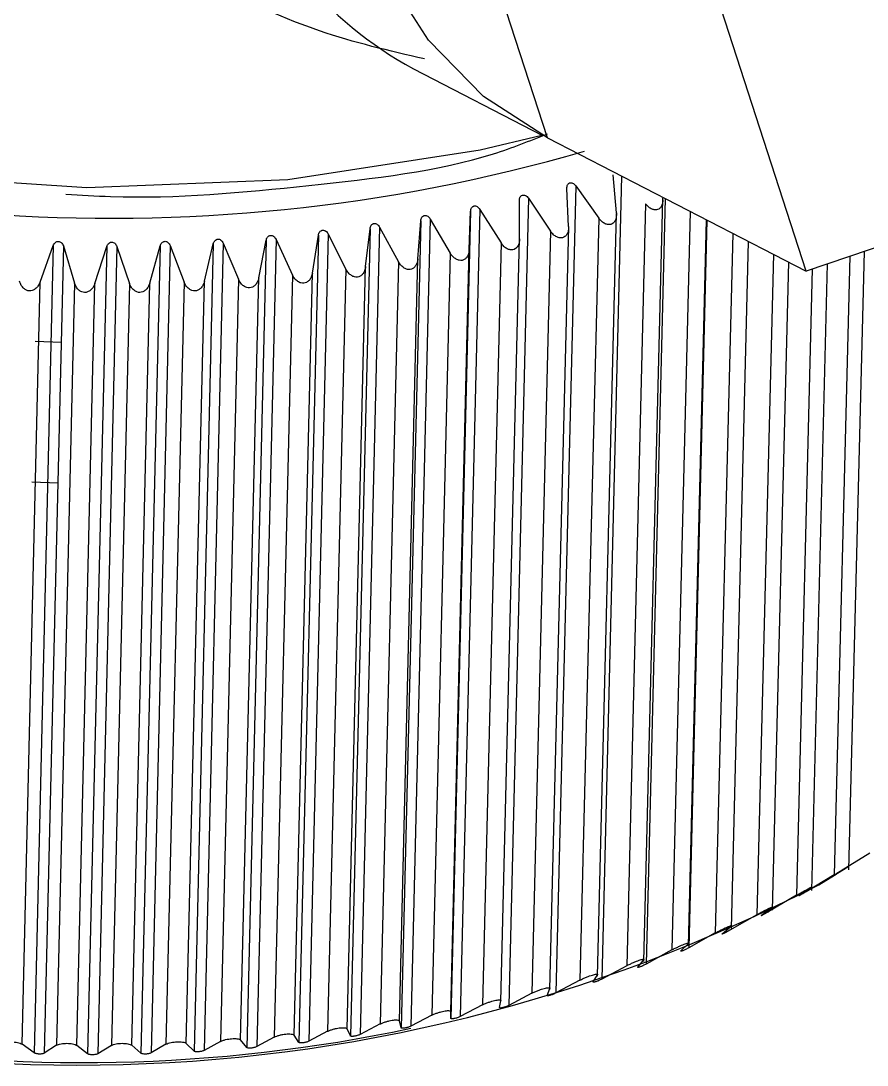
# Model space of a CAD drawing. Header units: millimetres. Extents: x 0 to 279, y 0 to 216.
# Drawn here: x 104.191 to 105.868, y 53.559 to 55.628 of the extents above; entities that cross this region are included whole.
import ezdxf

# ---------------------------------------------------------------- set-up
doc = ezdxf.new("R2010")
doc.units = ezdxf.units.MM

msp = doc.modelspace()

# ---------------------------------------------------------------- linework, layer by layer
at = {"color": 7, "linetype": 'Continuous', "lineweight": 25}
for p, q in [((105.2343, 55.3961), (104.7981, 56.7411)), ((105.7471, 55.132), (105.3117, 56.4773)), ((107.0927, 55.5908), (105.7471, 55.132)), ((104.9688, 55.5328), (105.2249, 55.4009)), ((105.2343, 55.3961), (105.7471, 55.132)), ((105.371, 55.2473), (105.3646, 55.3228)), ((105.2905, 55.301), (105.2512, 53.7024)), ((105.2764, 55.2205), (105.2731, 55.2961)), ((105.2905, 55.301), (105.3361, 55.237)), ((105.1968, 55.2764), (105.1576, 53.6777)), ((105.1792, 55.1964), (105.1789, 55.272)), ((105.1968, 55.2764), (105.2406, 55.2112)), ((105.4255, 53.7644), (105.4629, 55.2755)), ((105.0822, 55.2506), (105.0432, 53.6519)), ((105.1007, 55.2545), (105.0616, 53.6558)), ((105.0796, 55.175), (105.0822, 55.2506)), ((105.1007, 55.2545), (105.1424, 55.1881)), ((105.3339, 53.7354), (105.3712, 55.2466)), ((105.4288, 55.2655), (105.3915, 53.7564)), ((104.9835, 55.232), (104.9446, 53.6333)), ((105.0023, 55.2353), (104.9634, 53.6366)), ((104.9777, 55.1566), (104.9835, 55.232)), ((105.0023, 55.2353), (105.0419, 55.1678)), ((105.3361, 55.237), (105.2989, 53.7278)), ((105.514, 53.7959), (105.5497, 55.2336)), ((104.7999, 55.2055), (104.7614, 53.6067)), ((104.7999, 55.2055), (104.8351, 55.1359)), ((104.8828, 55.2162), (104.8441, 53.6174)), ((104.9019, 55.219), (104.8632, 53.6202)), ((104.8741, 55.141), (104.8828, 55.2162)), ((104.9019, 55.219), (104.9394, 55.1504)), ((105.2406, 55.2112), (105.2035, 53.7019)), ((105.2394, 53.7091), (105.2765, 55.2204)), ((104.5723, 55.1862), (104.5341, 53.5873)), ((104.5921, 55.1873), (104.5539, 53.5884)), ((104.5546, 55.1121), (104.5723, 55.1862)), ((104.5921, 55.1873), (104.6223, 55.1159)), ((104.6769, 55.1933), (104.6386, 53.5944)), ((104.6966, 55.1949), (104.6582, 53.5961)), ((104.6622, 55.1187), (104.6769, 55.1933)), ((104.6966, 55.1949), (104.7293, 55.1244)), ((104.7805, 55.2033), (104.742, 53.6045)), ((104.7688, 55.1284), (104.7805, 55.2033)), ((105.1424, 55.1881), (105.1055, 53.6787)), ((105.1422, 53.6856), (105.1792, 55.1969)), ((105.599, 53.83), (105.633, 55.1907)), ((104.2551, 55.1826), (104.2174, 53.5837)), ((104.2289, 55.1104), (104.2551, 55.1826)), ((104.2751, 55.182), (104.2374, 53.5831)), ((104.2751, 55.182), (104.2972, 55.1085)), ((104.3611, 55.1808), (104.3232, 53.5819)), ((104.3377, 55.1079), (104.3611, 55.1808)), ((104.3811, 55.1808), (104.3432, 53.5819)), ((104.3811, 55.1808), (104.406, 55.1079)), ((104.4669, 55.182), (104.4289, 53.5831)), ((104.4464, 55.1085), (104.4669, 55.182)), ((104.4868, 55.1826), (104.4488, 53.5837)), ((104.4868, 55.1826), (104.5144, 55.1104)), ((105.0419, 55.1678), (105.0051, 53.6584)), ((105.0427, 53.6656), (105.0796, 55.175)), ((105.8317, 53.946), (105.8625, 55.1713)), ((104.9394, 55.1504), (104.9027, 53.6409)), ((104.9411, 53.6471), (104.9777, 55.1566)), ((105.6805, 53.8664), (105.7126, 55.1497)), ((105.7581, 53.9051), (105.7893, 55.1463)), ((104.7293, 55.1244), (104.693, 53.6149)), ((104.7324, 53.6188), (104.7688, 55.1284)), ((104.8351, 55.1359), (104.7986, 53.6264)), ((104.8375, 53.6315), (104.8741, 55.141)), ((104.1934, 53.6008), (104.2289, 55.1104)), ((104.2972, 55.1085), (104.2616, 53.5989)), ((104.302, 53.5983), (104.3377, 55.1079)), ((104.406, 55.1079), (104.3702, 53.5983)), ((104.4105, 53.5989), (104.4464, 55.1085)), ((104.5144, 55.1104), (104.4785, 53.6008)), ((104.5186, 53.6025), (104.5546, 55.1121)), ((104.6223, 55.1159), (104.5862, 53.6063)), ((104.626, 53.6092), (104.6622, 55.1187)), ((104.2191, 54.9937), (104.2712, 54.9913)), ((104.2129, 54.7149), (104.2646, 54.7125)), ((105.8732, 53.9794), (105.8164, 53.944)), ((105.8036, 53.9361), (105.8296, 53.9523)), ((105.8028, 53.9366), (105.7468, 53.9028)), ((105.772, 53.9166), (105.8063, 53.9378)), ((105.7332, 53.8952), (105.7565, 53.9108)), ((105.7282, 53.8959), (105.6732, 53.8636)), ((105.6589, 53.8564), (105.6793, 53.8715)), ((105.6495, 53.8574), (105.5957, 53.8266)), ((105.567, 53.8213), (105.5145, 53.7919)), ((105.5807, 53.8198), (105.5982, 53.8345)), ((105.4988, 53.7856), (105.5134, 53.7998)), ((105.4809, 53.7876), (105.4299, 53.7595)), ((105.4136, 53.7537), (105.4251, 53.7677)), ((105.3251, 53.7243), (105.3337, 53.7381)), ((105.3915, 53.7564), (105.342, 53.7297)), ((105.2989, 53.7278), (105.2512, 53.7024)), ((105.2035, 53.7019), (105.1576, 53.6777)), ((105.2338, 53.6975), (105.2393, 53.7112)), ((105.1055, 53.6787), (105.0616, 53.6558)), ((105.1397, 53.6734), (105.1422, 53.687)), ((105.0051, 53.6584), (104.9634, 53.6366)), ((105.0432, 53.6519), (105.0427, 53.6656)), ((104.9027, 53.6409), (104.8632, 53.6202)), ((104.9446, 53.6333), (104.9411, 53.6471)), ((104.693, 53.6149), (104.6582, 53.5961)), ((104.742, 53.6045), (104.7324, 53.6188)), ((104.7986, 53.6264), (104.7614, 53.6067)), ((104.8441, 53.6174), (104.8375, 53.6315)), ((104.2174, 53.5837), (104.1934, 53.6008)), ((104.2616, 53.5989), (104.2374, 53.5831)), ((104.3232, 53.5819), (104.302, 53.5983)), ((104.3702, 53.5983), (104.3432, 53.5819)), ((104.4289, 53.5831), (104.4105, 53.5989)), ((104.4785, 53.6008), (104.4488, 53.5837)), ((104.5341, 53.5873), (104.5186, 53.6025)), ((104.5862, 53.6063), (104.5539, 53.5884)), ((104.6386, 53.5944), (104.626, 53.6092))]:
    msp.add_line(p, q, dxfattribs=at)
at = {"color": 8, "linetype": 'Continuous', "lineweight": 25}
for p, q in [((105.3813, 55.3204), (105.342, 53.7297)), ((105.4675, 55.276), (105.4299, 53.7595)), ((105.5173, 55.2504), (105.4809, 53.7876)), ((105.5504, 55.2333), (105.5145, 53.7919)), ((105.6016, 55.2069), (105.567, 53.8213)), ((105.6822, 55.1654), (105.6495, 53.8574)), ((105.8337, 55.1615), (105.8028, 53.9366)), ((105.7593, 55.1361), (105.7282, 53.8959))]:
    msp.add_line(p, q, dxfattribs=at)
at = {"color": 7, "linetype": 'Continuous', "lineweight": 25, "flags": 128}
for points in [[(105.2343, 55.3961), (105.1076, 55.4781), (104.9987, 55.5895), (104.9093, 55.7286), (104.8411, 55.8929), (104.7953, 56.0797), (104.7727, 56.2857), (104.7736, 56.5074), (104.7981, 56.7411)], [(102.3283, 56.3962), (102.3529, 56.2181), (102.4556, 56.0108), (102.6342, 55.8171), (102.8815, 55.6452), (103.1873, 55.502), (103.5391, 55.3936), (103.9225, 55.3245), (104.3216, 55.2975), (104.7199, 55.3137), (105.1011, 55.3725), (105.2233, 55.4017)]]:
    msp.add_lwpolyline(points, dxfattribs=at)
at = {"color": 7, "linetype": 'Continuous', "lineweight": 25}
for centre, radius, start, end in [((105.3381, 56.2115), 0.7727, 198.1525, 241.4475), ((104.371, 58.6039), 3.3671, 245.0677, 286.1517), ((104.3053, 56.7496), 3.1901, 244.1528, 297.373)]:
    msp.add_arc(centre, radius, start, end, dxfattribs=at)
at = {"color": 8, "linetype": 'Continuous', "lineweight": 25}
msp.add_arc((104.3147, 56.7044), 3.1399, 260.4361, 281.9287, dxfattribs=at)
msp.add_open_spline([(104.9907, 55.5524), (104.9212, 55.5684), (104.7143, 55.6161), (104.4196, 55.7846), (104.1138, 56.0034), (103.8529, 56.235), (103.6082, 56.4928), (103.3874, 56.7657), (103.1803, 57.0571), (103.0581, 57.2654), (102.9923, 57.3777)], degree=3, knots=[0, 0, 0, 0, 0.085872, 0.255722, 0.374583, 0.498177, 0.628527, 0.7495, 0.865043, 1, 1, 1, 1], dxfattribs=at)
at = {"color": 7, "linetype": 'Continuous', "lineweight": 25}
for points, knots in [([(104.2801, 55.2848), (104.3097, 55.2829), (104.4713, 55.2725), (104.7584, 55.3003), (105.0625, 55.3351), (105.1995, 55.3902), (105.2343, 55.4042)], [0, 0, 0, 0, 0.0882418, 0.4823635, 0.8682953, 1, 1, 1, 1]), ([(105.2731, 55.2961), (105.2731, 55.2974), (105.2731, 55.3), (105.2742, 55.3032), (105.276, 55.3056), (105.2783, 55.307), (105.2813, 55.3074), (105.2845, 55.3064), (105.2879, 55.3043), (105.2896, 55.3021), (105.2905, 55.301)], [0, 0, 0, 0, 0.142533, 0.273575, 0.381599, 0.481295, 0.590693, 0.70768, 0.847387, 1, 1, 1, 1]), ([(105.1789, 55.272), (105.1789, 55.2734), (105.179, 55.2758), (105.1801, 55.279), (105.182, 55.2814), (105.1846, 55.2827), (105.1876, 55.2831), (105.1909, 55.282), (105.1942, 55.2798), (105.1959, 55.2775), (105.1968, 55.2764)], [0, 0, 0, 0, 0.143746, 0.264579, 0.372564, 0.481411, 0.591219, 0.708394, 0.847735, 1, 1, 1, 1]), ([(105.4625, 55.2768), (105.4627, 55.2739), (105.4631, 55.2685), (105.4611, 55.2614), (105.4576, 55.2564), (105.4529, 55.2535), (105.4474, 55.253), (105.4412, 55.2548), (105.4345, 55.2589), (105.4308, 55.2632), (105.4288, 55.2655)], [0, 0, 0, 0, 0.154627, 0.287114, 0.40059, 0.499997, 0.599382, 0.712849, 0.845346, 1, 1, 1, 1]), ([(105.0822, 55.2506), (105.0824, 55.2519), (105.0826, 55.2544), (105.084, 55.2576), (105.0858, 55.2597), (105.0876, 55.2608), (105.0895, 55.2614), (105.0921, 55.2614), (105.0952, 55.2601), (105.0983, 55.2578), (105.0998, 55.2556), (105.1007, 55.2545)], [0, 0, 0, 0, 0.138255, 0.265588, 0.387359, 0.444176, 0.501193, 0.605958, 0.719075, 0.853612, 1, 1, 1, 1]), ([(105.371, 55.2473), (105.371, 55.2444), (105.3712, 55.239), (105.3688, 55.232), (105.3651, 55.2271), (105.3602, 55.2243), (105.3545, 55.2239), (105.3482, 55.2259), (105.3416, 55.2302), (105.3381, 55.2346), (105.3361, 55.237)], [0, 0, 0, 0, 0.154627, 0.287114, 0.40059, 0.499997, 0.599382, 0.712849, 0.845346, 1, 1, 1, 1]), ([(104.8828, 55.2162), (104.883, 55.2175), (104.8834, 55.2198), (104.885, 55.223), (104.887, 55.225), (104.8891, 55.226), (104.8911, 55.2265), (104.8939, 55.2264), (104.897, 55.2248), (104.8999, 55.2223), (104.9012, 55.2201), (104.9019, 55.219)], [0, 0, 0, 0, 0.134139, 0.257765, 0.383882, 0.44276, 0.502045, 0.612622, 0.730976, 0.859945, 1, 1, 1, 1]), ([(104.9835, 55.232), (104.9836, 55.2333), (104.9839, 55.2357), (104.9855, 55.2389), (104.9874, 55.241), (104.9893, 55.242), (104.9913, 55.2426), (104.994, 55.2425), (104.9972, 55.241), (105.0001, 55.2386), (105.0015, 55.2365), (105.0023, 55.2353)], [0, 0, 0, 0, 0.136243, 0.261805, 0.385346, 0.443053, 0.501082, 0.613023, 0.732911, 0.86099, 1, 1, 1, 1]), ([(104.7805, 55.2033), (104.7808, 55.2045), (104.7813, 55.2068), (104.783, 55.2099), (104.7851, 55.212), (104.7872, 55.2129), (104.7893, 55.2134), (104.7921, 55.2131), (104.7952, 55.2115), (104.798, 55.209), (104.7993, 55.2067), (104.7999, 55.2055)], [0, 0, 0, 0, 0.132144, 0.253891, 0.382673, 0.442718, 0.503232, 0.612306, 0.729053, 0.858912, 1, 1, 1, 1]), ([(105.2764, 55.2205), (105.2764, 55.2176), (105.2763, 55.2121), (105.2736, 55.2052), (105.2696, 55.2004), (105.2645, 55.1978), (105.2587, 55.1976), (105.2524, 55.1997), (105.2459, 55.2043), (105.2424, 55.2088), (105.2406, 55.2112)], [0, 0, 0, 0, 0.154627, 0.287114, 0.40059, 0.499997, 0.599382, 0.712849, 0.845346, 1, 1, 1, 1]), ([(104.2551, 55.1826), (104.2556, 55.1838), (104.2566, 55.1861), (104.2591, 55.1889), (104.2616, 55.1905), (104.2638, 55.1911), (104.2659, 55.1912), (104.2685, 55.1906), (104.2713, 55.1887), (104.2737, 55.1858), (104.2746, 55.1833), (104.2751, 55.182)], [0, 0, 0, 0, 0.139801, 0.267086, 0.391421, 0.449345, 0.507471, 0.609937, 0.720855, 0.854559, 1, 1, 1, 1]), ([(104.3611, 55.1808), (104.3615, 55.182), (104.3624, 55.1843), (104.3648, 55.1872), (104.3672, 55.1889), (104.3695, 55.1896), (104.3716, 55.1898), (104.3742, 55.1892), (104.3771, 55.1873), (104.3795, 55.1845), (104.3805, 55.1821), (104.3811, 55.1808)], [0, 0, 0, 0, 0.137632, 0.26306, 0.389254, 0.448061, 0.507169, 0.610652, 0.722306, 0.855341, 1, 1, 1, 1]), ([(104.4669, 55.182), (104.4673, 55.1832), (104.4681, 55.1855), (104.4703, 55.1885), (104.4727, 55.1903), (104.4749, 55.191), (104.4771, 55.1913), (104.4797, 55.1908), (104.4826, 55.189), (104.4852, 55.1862), (104.4863, 55.1838), (104.4868, 55.1826)], [0, 0, 0, 0, 0.135254, 0.258782, 0.386802, 0.44645, 0.506481, 0.611198, 0.723857, 0.856159, 1, 1, 1, 1]), ([(104.5723, 55.1862), (104.5726, 55.1874), (104.5733, 55.1896), (104.5753, 55.1926), (104.5776, 55.1945), (104.5799, 55.1954), (104.582, 55.1957), (104.5847, 55.1953), (104.5877, 55.1936), (104.5903, 55.1909), (104.5915, 55.1885), (104.5921, 55.1873)], [0, 0, 0, 0, 0.132695, 0.254232, 0.384112, 0.444585, 0.505498, 0.611618, 0.725523, 0.857038, 1, 1, 1, 1]), ([(104.6769, 55.1933), (104.6772, 55.1945), (104.6778, 55.1967), (104.6797, 55.1998), (104.6818, 55.2018), (104.684, 55.2027), (104.6862, 55.2031), (104.689, 55.2028), (104.692, 55.2011), (104.6947, 55.1984), (104.6959, 55.1961), (104.6966, 55.1949)], [0, 0, 0, 0, 0.130679, 0.2509, 0.381947, 0.442941, 0.504428, 0.611992, 0.727237, 0.857945, 1, 1, 1, 1]), ([(105.1792, 55.1964), (105.179, 55.1934), (105.1787, 55.188), (105.1757, 55.1812), (105.1714, 55.1765), (105.1662, 55.174), (105.1603, 55.174), (105.154, 55.1763), (105.1475, 55.181), (105.1442, 55.1856), (105.1424, 55.1881)], [0, 0, 0, 0, 0.154627, 0.287114, 0.40059, 0.499997, 0.599382, 0.712849, 0.845346, 1, 1, 1, 1]), ([(105.0796, 55.175), (105.0793, 55.1721), (105.0787, 55.1667), (105.0754, 55.16), (105.0709, 55.1554), (105.0655, 55.1531), (105.0594, 55.1532), (105.0532, 55.1557), (105.0468, 55.1606), (105.0436, 55.1653), (105.0419, 55.1678)], [0, 0, 0, 0, 0.154627, 0.287114, 0.40059, 0.499997, 0.599382, 0.712849, 0.845346, 1, 1, 1, 1]), ([(104.9777, 55.1566), (104.9773, 55.1537), (104.9765, 55.1483), (104.9729, 55.1417), (104.9682, 55.1372), (104.9626, 55.135), (104.9565, 55.1354), (104.9503, 55.138), (104.944, 55.1431), (104.941, 55.1478), (104.9394, 55.1504)], [0, 0, 0, 0, 0.154627, 0.287114, 0.40059, 0.499997, 0.599382, 0.712849, 0.845346, 1, 1, 1, 1]), ([(104.7688, 55.1284), (104.7681, 55.1255), (104.7669, 55.1202), (104.7627, 55.1138), (104.7575, 55.1096), (104.7517, 55.1078), (104.7455, 55.1084), (104.7394, 55.1115), (104.7334, 55.1168), (104.7307, 55.1218), (104.7293, 55.1244)], [0, 0, 0, 0, 0.154627, 0.2871144, 0.4005905, 0.4999974, 0.5993817, 0.7128492, 0.8453456, 1, 1, 1, 1]), ([(104.8741, 55.141), (104.8735, 55.1381), (104.8725, 55.1327), (104.8686, 55.1262), (104.8636, 55.1219), (104.8579, 55.1199), (104.8518, 55.1204), (104.8456, 55.1233), (104.8395, 55.1285), (104.8366, 55.1333), (104.8351, 55.1359)], [0, 0, 0, 0, 0.154627, 0.287114, 0.40059, 0.499997, 0.599382, 0.712849, 0.845346, 1, 1, 1, 1]), ([(104.2289, 55.1104), (104.2277, 55.1077), (104.2255, 55.1026), (104.22, 55.0969), (104.214, 55.0935), (104.2078, 55.0925), (104.2017, 55.094), (104.1961, 55.0979), (104.1912, 55.104), (104.1894, 55.1093), (104.1885, 55.1121)], [0, 0, 0, 0, 0.154627, 0.2871144, 0.4005905, 0.4999974, 0.5993817, 0.7128492, 0.8453456, 1, 1, 1, 1]), ([(104.3377, 55.1079), (104.3366, 55.1052), (104.3345, 55.1), (104.3293, 55.0942), (104.3235, 55.0906), (104.3173, 55.0894), (104.3112, 55.0908), (104.3054, 55.0945), (104.3002, 55.1005), (104.2983, 55.1057), (104.2972, 55.1085)], [0, 0, 0, 0, 0.154627, 0.287114, 0.40059, 0.499997, 0.599382, 0.712849, 0.845346, 1, 1, 1, 1]), ([(104.4464, 55.1085), (104.4454, 55.1057), (104.4435, 55.1005), (104.4385, 55.0945), (104.4328, 55.0908), (104.4267, 55.0894), (104.4206, 55.0906), (104.4147, 55.0942), (104.4093, 55.1), (104.4071, 55.1052), (104.406, 55.1079)], [0, 0, 0, 0, 0.154627, 0.287114, 0.40059, 0.499997, 0.599382, 0.712849, 0.845346, 1, 1, 1, 1]), ([(104.5546, 55.1121), (104.5538, 55.1093), (104.5521, 55.104), (104.5474, 55.0979), (104.5418, 55.094), (104.5358, 55.0925), (104.5296, 55.0935), (104.5236, 55.0969), (104.518, 55.1026), (104.5157, 55.1077), (104.5144, 55.1104)], [0, 0, 0, 0, 0.154627, 0.287114, 0.40059, 0.499997, 0.599382, 0.712849, 0.845346, 1, 1, 1, 1]), ([(104.6622, 55.1187), (104.6614, 55.1159), (104.66, 55.1106), (104.6555, 55.1043), (104.6502, 55.1003), (104.6442, 55.0986), (104.638, 55.0995), (104.6319, 55.1027), (104.6262, 55.1082), (104.6237, 55.1132), (104.6223, 55.1159)], [0, 0, 0, 0, 0.154627, 0.287114, 0.40059, 0.499997, 0.599382, 0.712849, 0.845346, 1, 1, 1, 1]), ([(105.8164, 53.944), (105.8153, 53.9434), (105.8132, 53.9421), (105.81, 53.9401), (105.8072, 53.9383), (105.8049, 53.9369), (105.8032, 53.9359), (105.8024, 53.9354), (105.8024, 53.9353), (105.8032, 53.9358), (105.8036, 53.9361)], [0, 0, 0, 0, 0.148502, 0.284813, 0.395029, 0.495962, 0.599325, 0.711549, 0.849541, 1, 1, 1, 1]), ([(105.8028, 53.9366), (105.8051, 53.9379), (105.8094, 53.9405), (105.8161, 53.9444), (105.822, 53.948), (105.8251, 53.9498), (105.8265, 53.9507)], [0, 0, 0, 0, 0.309281, 0.574265, 0.801209, 1, 1, 1, 1]), ([(105.8265, 53.9507), (105.8277, 53.9514), (105.8302, 53.9528), (105.8319, 53.9537), (105.832, 53.9538), (105.8304, 53.9528), (105.8296, 53.9523)], [0, 0, 0, 0, 0.198791, 0.425735, 0.690719, 1, 1, 1, 1]), ([(105.7282, 53.8959), (105.7305, 53.8972), (105.7346, 53.8996), (105.7415, 53.9034), (105.7475, 53.9068), (105.7507, 53.9085), (105.7521, 53.9093)], [0, 0, 0, 0, 0.309281, 0.574265, 0.801209, 1, 1, 1, 1]), ([(105.7468, 53.9028), (105.7458, 53.9021), (105.7437, 53.9009), (105.7404, 53.899), (105.7375, 53.8973), (105.7351, 53.8959), (105.7334, 53.895), (105.7324, 53.8945), (105.7322, 53.8945), (105.7329, 53.895), (105.7332, 53.8952)], [0, 0, 0, 0, 0.149565, 0.286761, 0.397943, 0.500001, 0.602103, 0.713242, 0.850467, 1, 1, 1, 1]), ([(105.7521, 53.9093), (105.7534, 53.91), (105.7561, 53.9113), (105.7581, 53.9122), (105.7586, 53.9122), (105.7572, 53.9113), (105.7565, 53.9108)], [0, 0, 0, 0, 0.198791, 0.425735, 0.690719, 1, 1, 1, 1]), ([(105.6495, 53.8574), (105.6517, 53.8587), (105.6559, 53.861), (105.6627, 53.8645), (105.6688, 53.8678), (105.6722, 53.8694), (105.6737, 53.8702)], [0, 0, 0, 0, 0.309281, 0.574265, 0.801209, 1, 1, 1, 1]), ([(105.6732, 53.8636), (105.6722, 53.863), (105.6701, 53.8618), (105.6668, 53.8599), (105.6638, 53.8583), (105.6614, 53.857), (105.6595, 53.8561), (105.6584, 53.8557), (105.658, 53.8557), (105.6586, 53.8562), (105.6589, 53.8564)], [0, 0, 0, 0, 0.149543, 0.28672, 0.397902, 0.499961, 0.603087, 0.715123, 0.851494, 1, 1, 1, 1]), ([(105.6737, 53.8702), (105.675, 53.8708), (105.6779, 53.8721), (105.6803, 53.8728), (105.6811, 53.8729), (105.6799, 53.872), (105.6793, 53.8715)], [0, 0, 0, 0, 0.198791, 0.425735, 0.690719, 1, 1, 1, 1]), ([(105.567, 53.8213), (105.5692, 53.8225), (105.5732, 53.8246), (105.5801, 53.828), (105.5863, 53.8311), (105.5898, 53.8327), (105.5914, 53.8334)], [0, 0, 0, 0, 0.309281, 0.574265, 0.801209, 1, 1, 1, 1]), ([(105.5957, 53.8266), (105.5947, 53.826), (105.5927, 53.8249), (105.5894, 53.8231), (105.5863, 53.8216), (105.5837, 53.8204), (105.5817, 53.8195), (105.5805, 53.8191), (105.58, 53.8192), (105.5804, 53.8196), (105.5807, 53.8198)], [0, 0, 0, 0, 0.149527, 0.28669, 0.397861, 0.499908, 0.604165, 0.717101, 0.852562, 1, 1, 1, 1]), ([(105.5914, 53.8334), (105.5928, 53.8339), (105.5958, 53.8351), (105.5985, 53.8358), (105.5996, 53.8358), (105.5987, 53.8349), (105.5982, 53.8345)], [0, 0, 0, 0, 0.198791, 0.425735, 0.690719, 1, 1, 1, 1]), ([(105.4809, 53.7876), (105.4831, 53.7887), (105.487, 53.7908), (105.4938, 53.794), (105.5002, 53.7969), (105.5037, 53.7983), (105.5054, 53.799)], [0, 0, 0, 0, 0.309281, 0.574265, 0.801209, 1, 1, 1, 1]), ([(105.5054, 53.799), (105.5069, 53.7995), (105.51, 53.8006), (105.513, 53.8012), (105.5145, 53.8011), (105.5138, 53.8003), (105.5134, 53.7998)], [0, 0, 0, 0, 0.198791, 0.425735, 0.690719, 1, 1, 1, 1]), ([(105.5145, 53.7919), (105.5135, 53.7913), (105.5116, 53.7902), (105.5082, 53.7886), (105.5052, 53.7871), (105.5025, 53.786), (105.5003, 53.7852), (105.4989, 53.7849), (105.4983, 53.7849), (105.4986, 53.7853), (105.4988, 53.7856)], [0, 0, 0, 0, 0.149508, 0.286653, 0.397809, 0.499844, 0.605364, 0.719276, 0.853724, 1, 1, 1, 1]), ([(105.3915, 53.7564), (105.3936, 53.7574), (105.3974, 53.7594), (105.4042, 53.7624), (105.4106, 53.7651), (105.4143, 53.7665), (105.416, 53.7671)], [0, 0, 0, 0, 0.309281, 0.574265, 0.801209, 1, 1, 1, 1]), ([(105.4299, 53.7595), (105.4289, 53.759), (105.427, 53.758), (105.4237, 53.7564), (105.4206, 53.7551), (105.4178, 53.754), (105.4155, 53.7533), (105.414, 53.753), (105.4132, 53.7531), (105.4134, 53.7535), (105.4136, 53.7537)], [0, 0, 0, 0, 0.149491, 0.286621, 0.397765, 0.499788, 0.606566, 0.721544, 0.854927, 1, 1, 1, 1]), ([(105.416, 53.7671), (105.4175, 53.7676), (105.4208, 53.7686), (105.4241, 53.7691), (105.4259, 53.769), (105.4254, 53.7681), (105.4251, 53.7677)], [0, 0, 0, 0, 0.198791, 0.425735, 0.690719, 1, 1, 1, 1]), ([(105.2989, 53.7278), (105.3009, 53.7288), (105.3047, 53.7306), (105.3114, 53.7335), (105.3178, 53.736), (105.3216, 53.7373), (105.3234, 53.7378)], [0, 0, 0, 0, 0.309281, 0.574265, 0.801209, 1, 1, 1, 1]), ([(105.3234, 53.7378), (105.325, 53.7383), (105.3284, 53.7392), (105.332, 53.7396), (105.3341, 53.7394), (105.3339, 53.7386), (105.3337, 53.7381)], [0, 0, 0, 0, 0.198791, 0.425735, 0.690719, 1, 1, 1, 1]), ([(105.342, 53.7297), (105.3411, 53.7292), (105.3392, 53.7282), (105.3359, 53.7267), (105.3328, 53.7255), (105.3299, 53.7245), (105.3275, 53.7238), (105.3258, 53.7236), (105.3249, 53.7237), (105.325, 53.7241), (105.3251, 53.7243)], [0, 0, 0, 0, 0.149475, 0.28659, 0.397722, 0.499735, 0.607887, 0.724085, 0.856283, 1, 1, 1, 1]), ([(105.2035, 53.7019), (105.2054, 53.7028), (105.209, 53.7046), (105.2157, 53.7072), (105.2222, 53.7096), (105.226, 53.7107), (105.2279, 53.7113)], [0, 0, 0, 0, 0.309281, 0.574265, 0.801209, 1, 1, 1, 1]), ([(105.2279, 53.7113), (105.2295, 53.7116), (105.2331, 53.7124), (105.2369, 53.7127), (105.2394, 53.7125), (105.2393, 53.7116), (105.2393, 53.7112)], [0, 0, 0, 0, 0.198791, 0.425735, 0.690719, 1, 1, 1, 1]), ([(105.2512, 53.7024), (105.2503, 53.7019), (105.2485, 53.701), (105.2452, 53.6996), (105.242, 53.6984), (105.2391, 53.6975), (105.2366, 53.6969), (105.2348, 53.6967), (105.2337, 53.6969), (105.2337, 53.6973), (105.2338, 53.6975)], [0, 0, 0, 0, 0.149464, 0.286569, 0.397692, 0.499697, 0.609259, 0.726881, 0.857765, 1, 1, 1, 1]), ([(105.1055, 53.6787), (105.1073, 53.6796), (105.1108, 53.6813), (105.1174, 53.6837), (105.1239, 53.6859), (105.1278, 53.687), (105.1297, 53.6874)], [0, 0, 0, 0, 0.309281, 0.574265, 0.801209, 1, 1, 1, 1]), ([(105.1297, 53.6874), (105.1314, 53.6878), (105.135, 53.6885), (105.1391, 53.6886), (105.142, 53.6883), (105.1421, 53.6875), (105.1422, 53.687)], [0, 0, 0, 0, 0.198791, 0.425735, 0.690719, 1, 1, 1, 1]), ([(105.1576, 53.6777), (105.1567, 53.6773), (105.155, 53.6764), (105.1518, 53.6751), (105.1486, 53.674), (105.1456, 53.6732), (105.1429, 53.6726), (105.141, 53.6725), (105.1398, 53.6727), (105.1397, 53.6732), (105.1397, 53.6734)], [0, 0, 0, 0, 0.1494554, 0.2865528, 0.3976699, 0.4996691, 0.610917, 0.7303855, 0.8596333, 1, 1, 1, 1]), ([(105.0051, 53.6584), (105.0069, 53.6592), (105.0103, 53.6608), (105.0168, 53.6631), (105.0232, 53.6651), (105.0272, 53.666), (105.0291, 53.6664)], [0, 0, 0, 0, 0.309281, 0.574265, 0.801209, 1, 1, 1, 1]), ([(105.0291, 53.6664), (105.0309, 53.6667), (105.0346, 53.6673), (105.039, 53.6674), (105.0421, 53.6669), (105.0425, 53.6661), (105.0427, 53.6656)], [0, 0, 0, 0, 0.198791, 0.425735, 0.690719, 1, 1, 1, 1]), ([(105.0616, 53.6558), (105.0607, 53.6553), (105.0591, 53.6545), (105.0559, 53.6533), (105.0527, 53.6523), (105.0502, 53.6517), (105.0483, 53.6513), (105.0465, 53.6511), (105.0448, 53.651), (105.0435, 53.6513), (105.0433, 53.6517), (105.0432, 53.6519)], [0, 0, 0, 0, 0.149365, 0.28638, 0.39743, 0.499368, 0.556168, 0.61279, 0.734141, 0.861668, 1, 1, 1, 1]), ([(104.7986, 53.6264), (104.8002, 53.6272), (104.8032, 53.6286), (104.8095, 53.6305), (104.8159, 53.6322), (104.82, 53.6329), (104.8219, 53.6332)], [0, 0, 0, 0, 0.309281, 0.574265, 0.801209, 1, 1, 1, 1]), ([(104.8219, 53.6332), (104.8238, 53.6334), (104.8277, 53.6337), (104.8325, 53.6335), (104.8362, 53.6329), (104.8371, 53.632), (104.8375, 53.6315)], [0, 0, 0, 0, 0.198791, 0.425735, 0.690719, 1, 1, 1, 1]), ([(104.9027, 53.6409), (104.9045, 53.6417), (104.9076, 53.6432), (104.914, 53.6454), (104.9204, 53.6472), (104.9245, 53.648), (104.9264, 53.6483)], [0, 0, 0, 0, 0.309281, 0.574265, 0.801209, 1, 1, 1, 1]), ([(104.9264, 53.6483), (104.9282, 53.6486), (104.9321, 53.6491), (104.9367, 53.649), (104.9401, 53.6485), (104.9407, 53.6476), (104.9411, 53.6471)], [0, 0, 0, 0, 0.198791, 0.425735, 0.690719, 1, 1, 1, 1]), ([(104.9634, 53.6366), (104.9625, 53.6362), (104.9609, 53.6354), (104.9578, 53.6343), (104.9546, 53.6333), (104.952, 53.6328), (104.9501, 53.6325), (104.9483, 53.6323), (104.9464, 53.6323), (104.945, 53.6326), (104.9447, 53.633), (104.9446, 53.6333)], [0, 0, 0, 0, 0.149357, 0.286365, 0.397409, 0.499342, 0.55707, 0.614601, 0.738096, 0.86376, 1, 1, 1, 1]), ([(104.5862, 53.6063), (104.5876, 53.607), (104.5903, 53.6083), (104.5962, 53.6099), (104.6024, 53.6112), (104.6066, 53.6116), (104.6086, 53.6118)], [0, 0, 0, 0, 0.309281, 0.574265, 0.801209, 1, 1, 1, 1]), ([(104.6086, 53.6118), (104.6105, 53.6119), (104.6145, 53.6121), (104.6197, 53.6116), (104.6241, 53.6107), (104.6253, 53.6097), (104.626, 53.6092)], [0, 0, 0, 0, 0.198791, 0.425735, 0.690719, 1, 1, 1, 1]), ([(104.693, 53.6149), (104.6945, 53.6156), (104.6974, 53.6169), (104.7034, 53.6187), (104.7097, 53.6202), (104.7139, 53.6207), (104.7159, 53.621)], [0, 0, 0, 0, 0.309281, 0.574265, 0.801209, 1, 1, 1, 1]), ([(104.7159, 53.621), (104.7177, 53.6211), (104.7217, 53.6214), (104.7268, 53.621), (104.7308, 53.6203), (104.7319, 53.6193), (104.7324, 53.6188)], [0, 0, 0, 0, 0.198791, 0.425735, 0.690719, 1, 1, 1, 1]), ([(104.8632, 53.6202), (104.8624, 53.6198), (104.8609, 53.6191), (104.8578, 53.618), (104.8546, 53.6172), (104.852, 53.6167), (104.8501, 53.6165), (104.8481, 53.6163), (104.8462, 53.6164), (104.8446, 53.6168), (104.8443, 53.6172), (104.8441, 53.6174)], [0, 0, 0, 0, 0.149353, 0.286357, 0.397397, 0.499327, 0.557902, 0.616284, 0.741873, 0.865741, 1, 1, 1, 1]), ([(104.1729, 53.6057), (104.1748, 53.6056), (104.179, 53.6052), (104.1849, 53.6041), (104.1902, 53.6027), (104.1923, 53.6015), (104.1934, 53.6008)], [0, 0, 0, 0, 0.198791, 0.425735, 0.690719, 1, 1, 1, 1]), ([(104.2616, 53.5989), (104.2627, 53.5995), (104.2648, 53.6006), (104.2701, 53.6017), (104.276, 53.6025), (104.2802, 53.6026), (104.2822, 53.6027)], [0, 0, 0, 0, 0.3092814, 0.5742652, 0.8012087, 1, 1, 1, 1]), ([(104.2822, 53.6027), (104.2841, 53.6026), (104.2883, 53.6024), (104.294, 53.6014), (104.2991, 53.6001), (104.301, 53.5989), (104.302, 53.5983)], [0, 0, 0, 0, 0.198791, 0.425735, 0.690719, 1, 1, 1, 1]), ([(104.3702, 53.5983), (104.3714, 53.5989), (104.3737, 53.6001), (104.3792, 53.6014), (104.3852, 53.6024), (104.3895, 53.6026), (104.3914, 53.6027)], [0, 0, 0, 0, 0.309281, 0.574265, 0.801209, 1, 1, 1, 1]), ([(104.3914, 53.6027), (104.3934, 53.6026), (104.3975, 53.6025), (104.4031, 53.6017), (104.4079, 53.6006), (104.4096, 53.5995), (104.4105, 53.5989)], [0, 0, 0, 0, 0.198791, 0.425735, 0.690719, 1, 1, 1, 1]), ([(104.4785, 53.6008), (104.4798, 53.6015), (104.4823, 53.6027), (104.488, 53.6041), (104.4941, 53.6052), (104.4984, 53.6056), (104.5003, 53.6057)], [0, 0, 0, 0, 0.309281, 0.574265, 0.801209, 1, 1, 1, 1]), ([(104.5003, 53.6057), (104.5022, 53.6057), (104.5064, 53.6058), (104.5117, 53.6051), (104.5163, 53.6041), (104.5178, 53.6031), (104.5186, 53.6025)], [0, 0, 0, 0, 0.198791, 0.425735, 0.690719, 1, 1, 1, 1]), ([(104.6582, 53.5961), (104.6575, 53.5957), (104.6561, 53.5951), (104.6531, 53.5942), (104.6501, 53.5935), (104.6474, 53.5932), (104.6454, 53.5931), (104.6432, 53.593), (104.6411, 53.5933), (104.6394, 53.5937), (104.6388, 53.5942), (104.6386, 53.5944)], [0, 0, 0, 0, 0.149349, 0.286349, 0.397387, 0.499314, 0.559283, 0.619131, 0.748514, 0.869091, 1, 1, 1, 1]), ([(104.7614, 53.6067), (104.7606, 53.6063), (104.7592, 53.6056), (104.7561, 53.6047), (104.753, 53.6039), (104.7504, 53.6035), (104.7484, 53.6033), (104.7463, 53.6032), (104.7443, 53.6034), (104.7427, 53.6038), (104.7422, 53.6042), (104.742, 53.6045)], [0, 0, 0, 0, 0.14935, 0.28635, 0.397388, 0.499316, 0.558728, 0.617968, 0.745716, 0.867723, 1, 1, 1, 1]), ([(104.2374, 53.5831), (104.2368, 53.5828), (104.2358, 53.5823), (104.2333, 53.5817), (104.2304, 53.5814), (104.2278, 53.5813), (104.2257, 53.5814), (104.2236, 53.5817), (104.2212, 53.5821), (104.2188, 53.5828), (104.2179, 53.5834), (104.2174, 53.5837)], [0, 0, 0, 0, 0.149374, 0.286397, 0.397452, 0.499397, 0.555731, 0.612145, 0.733714, 0.860838, 1, 1, 1, 1]), ([(104.3432, 53.5819), (104.3426, 53.5816), (104.3415, 53.581), (104.3388, 53.5804), (104.3359, 53.58), (104.3333, 53.5799), (104.3312, 53.5799), (104.3291, 53.5801), (104.3267, 53.5805), (104.3245, 53.5811), (104.3237, 53.5816), (104.3232, 53.5819)], [0, 0, 0, 0, 0.149364, 0.286378, 0.397426, 0.499364, 0.55668, 0.614019, 0.737658, 0.862989, 1, 1, 1, 1]), ([(104.4488, 53.5837), (104.4482, 53.5833), (104.447, 53.5827), (104.4442, 53.582), (104.4412, 53.5815), (104.4386, 53.5814), (104.4365, 53.5813), (104.4343, 53.5814), (104.4321, 53.5818), (104.43, 53.5824), (104.4293, 53.5828), (104.4289, 53.5831)], [0, 0, 0, 0, 0.149357, 0.286363, 0.397406, 0.499339, 0.557611, 0.615851, 0.74153, 0.865135, 1, 1, 1, 1]), ([(104.5539, 53.5884), (104.5532, 53.5881), (104.5519, 53.5874), (104.5491, 53.5866), (104.546, 53.5861), (104.5434, 53.5858), (104.5413, 53.5857), (104.5392, 53.5858), (104.537, 53.586), (104.535, 53.5866), (104.5344, 53.587), (104.5341, 53.5873)], [0, 0, 0, 0, 0.149352, 0.286356, 0.397395, 0.499325, 0.558499, 0.617605, 0.745301, 0.867236, 1, 1, 1, 1])]:
    msp.add_open_spline(points, degree=3, knots=knots, dxfattribs=at)

doc.saveas('drawing.dxf')
